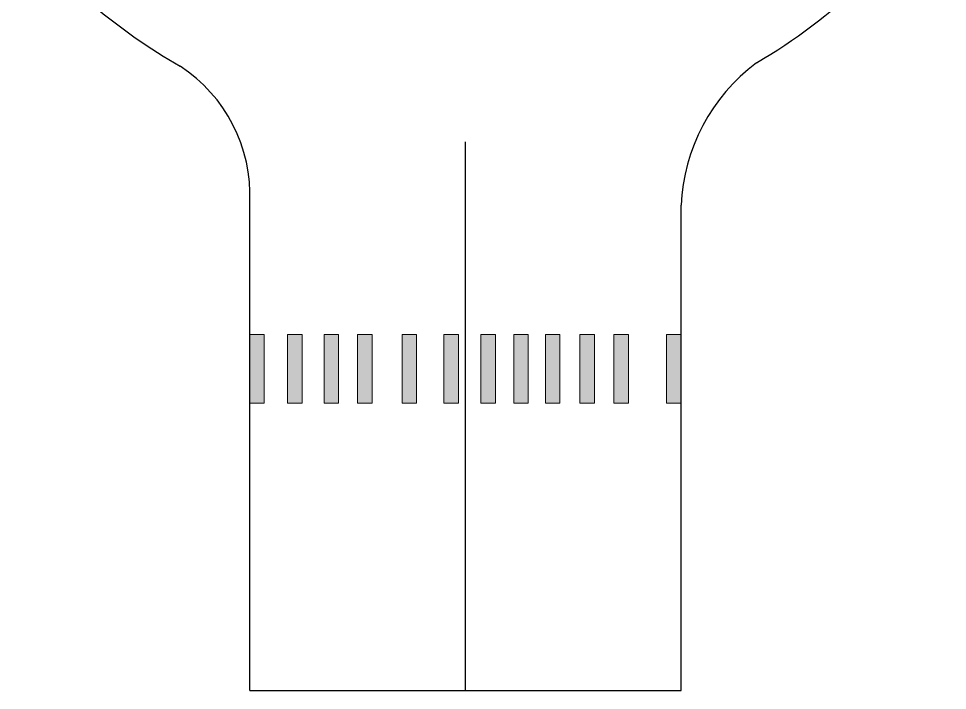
# Model space of a CAD drawing. Header units: inches. Extents: x -291016 to -124071, y 25078 to 137196.
# Drawn here: x -186542 to -183527, y 38438 to 40618 of the extents above; entities that cross this region are included whole.
import ezdxf

# ---------------------------------------------------------------- set-up
doc = ezdxf.new("R2010")
doc.units = ezdxf.units.IN
doc.header["$MEASUREMENT"] = 0
doc.layers.add('DOOR', color=112, linetype='Continuous', lineweight=20)

msp = doc.modelspace()

# ---------------------------------------------------------------- hatches: boundary and pattern name
at = {"layer": 'DOOR', "linetype": 'Continuous', "ltscale": 0.2}
for points in [[(-185744.4998, 39593), (-185791.5207, 39593), (-185791.5207, 39369.5), (-185744.4998, 39369.5)], [(-185621.9789, 39593), (-185668.9998, 39593), (-185668.9998, 39369.5), (-185621.9789, 39369.5)], [(-185503.4789, 39593), (-185550.4998, 39593), (-185550.4998, 39369.5), (-185503.4789, 39369.5)], [(-185394.4998, 39593), (-185441.5207, 39593), (-185441.5207, 39369.5), (-185394.4998, 39369.5)], [(-185249.9789, 39593), (-185296.9998, 39593), (-185296.9998, 39369.5), (-185249.9789, 39369.5)], [(-185114.4789, 39593), (-185161.4998, 39593), (-185161.4998, 39369.5), (-185114.4789, 39369.5)], [(-184993.9789, 39593), (-185040.9998, 39593), (-185040.9998, 39369.5), (-184993.9789, 39369.5)], [(-184887.4789, 39593), (-184934.4998, 39593), (-184934.4998, 39369.5), (-184887.4789, 39369.5)], [(-184784.4789, 39593), (-184831.4998, 39593), (-184831.4998, 39369.5), (-184784.4789, 39369.5)], [(-184672.958, 39593), (-184719.9789, 39593), (-184719.9789, 39369.5), (-184672.958, 39369.5)], [(-184562.4789, 39593), (-184609.4998, 39593), (-184609.4998, 39369.5), (-184562.4789, 39369.5)], [(-184391.4789, 39593), (-184438.4998, 39593), (-184438.4998, 39369.5), (-184391.4789, 39369.5)]]:
    msp.add_hatch(color=2, dxfattribs=at).paths.add_polyline_path(points)

# ---------------------------------------------------------------- linework, layer by layer
at = {"color": 1}
for p, q in [((-185091.5207, 38437.5), (-185091.5207, 40218.159)), ((-185791.5207, 38437.5), (-185791.5207, 40066.0466)), ((-184391.5207, 38437.5), (-184391.5207, 40012))]:
    msp.add_line(p, q, dxfattribs=at)
msp.add_line((-185791.5207, 38437.5), (-184391.5207, 38437.5))
for start, end in [(300.3494539, 326.8141494), (219.1166774, 240.3242598)]:
    msp.add_arc((-185091.5207, 42088.1158), 1869.9568, start, end)
at = {"color": 3}
for centre, radius, start, end in [((-183780.0187, 39984.2529), 612.1312, 126.7979993, 177.4019697), ((-186291.9588, 40044.5233), 500.9008, 357.5372857, 56.7501183)]:
    msp.add_arc(centre, radius, start, end, dxfattribs=at)
at = {"layer": 'DOOR', "color": 2, "linetype": 'Continuous', "ltscale": 0.2}
for points in [[(-185791.5207, 39593), (-185744.4998, 39593), (-185744.4998, 39369.5), (-185791.5207, 39369.5)], [(-185668.9998, 39593), (-185621.9789, 39593), (-185621.9789, 39369.5), (-185668.9998, 39369.5)], [(-185550.4998, 39593), (-185503.4789, 39593), (-185503.4789, 39369.5), (-185550.4998, 39369.5)], [(-185441.5207, 39593), (-185394.4998, 39593), (-185394.4998, 39369.5), (-185441.5207, 39369.5)], [(-185296.9998, 39593), (-185249.9789, 39593), (-185249.9789, 39369.5), (-185296.9998, 39369.5)], [(-185161.4998, 39593), (-185114.4789, 39593), (-185114.4789, 39369.5), (-185161.4998, 39369.5)], [(-185040.9998, 39593), (-184993.9789, 39593), (-184993.9789, 39369.5), (-185040.9998, 39369.5)], [(-184934.4998, 39593), (-184887.4789, 39593), (-184887.4789, 39369.5), (-184934.4998, 39369.5)], [(-184831.4998, 39593), (-184784.4789, 39593), (-184784.4789, 39369.5), (-184831.4998, 39369.5)], [(-184719.9789, 39593), (-184672.958, 39593), (-184672.958, 39369.5), (-184719.9789, 39369.5)], [(-184609.4998, 39593), (-184562.4789, 39593), (-184562.4789, 39369.5), (-184609.4998, 39369.5)], [(-184438.4998, 39593), (-184391.4789, 39593), (-184391.4789, 39369.5), (-184438.4998, 39369.5)]]:
    msp.add_lwpolyline(points, close=True, dxfattribs=at)

doc.saveas('drawing.dxf')
